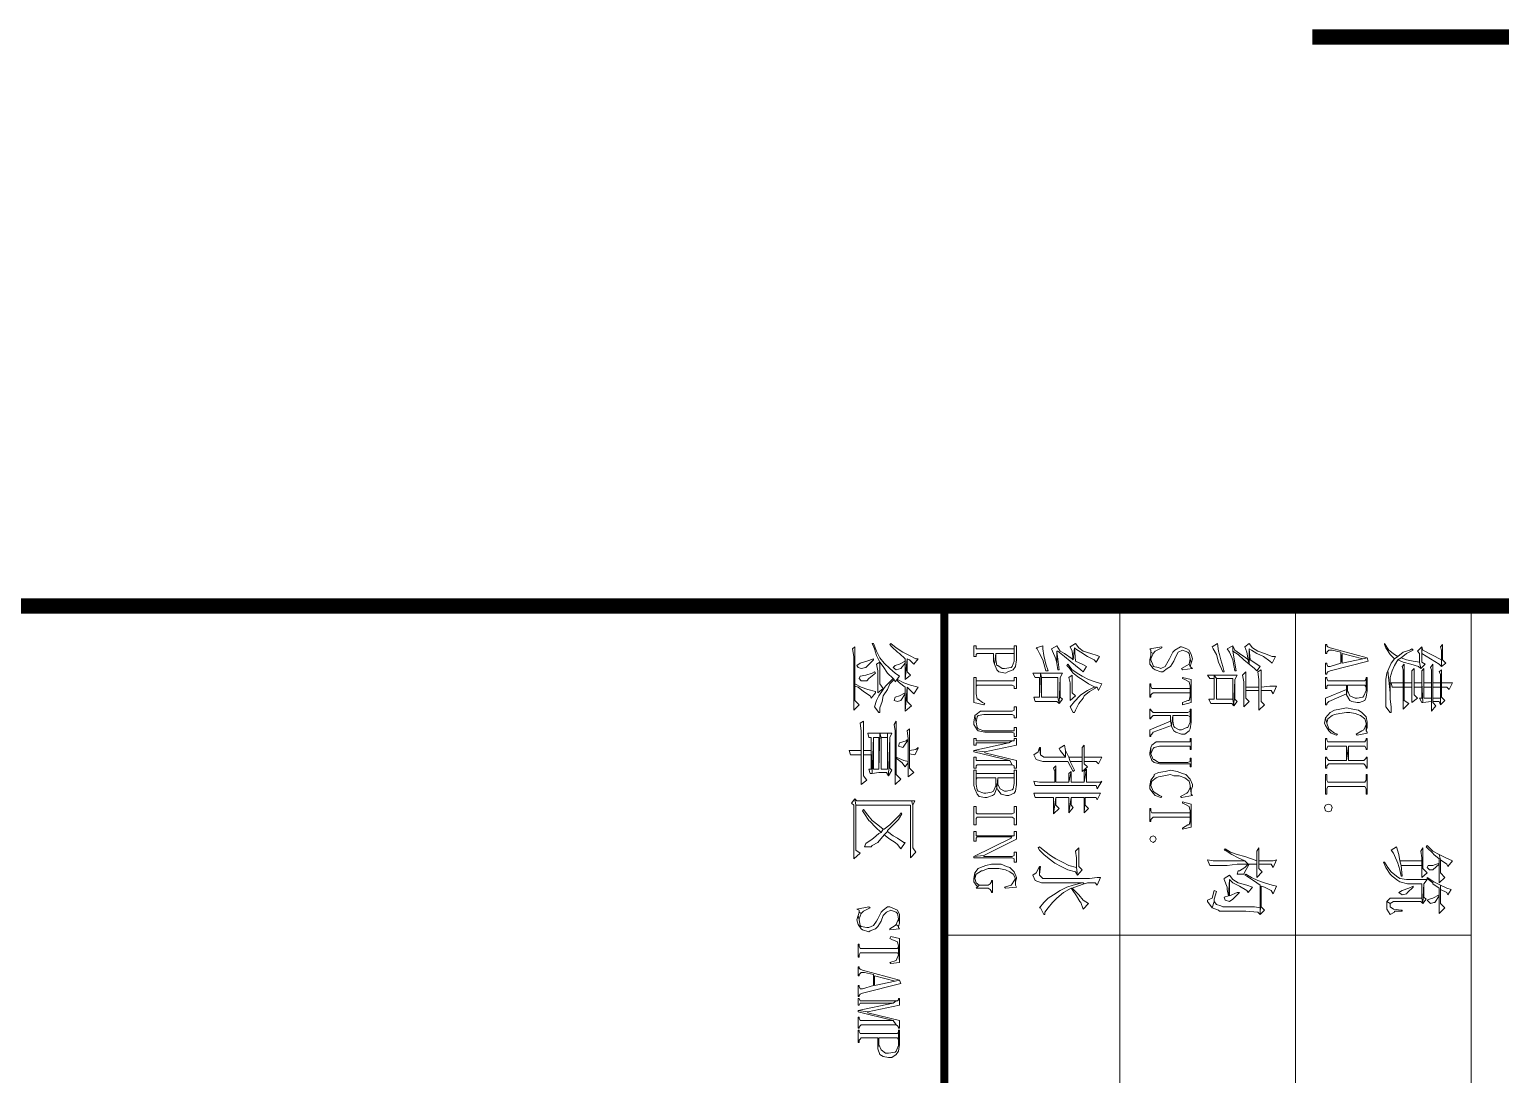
# Model space of a CAD drawing. Header units: millimetres. Extents: x 53009415 to 54059915, y 20499171 to 20796171.
# Drawn here: x 53778568 to 53812073, y 20523500 to 20547299 of the extents above; entities that cross this region are included whole.
import ezdxf

# ---------------------------------------------------------------- set-up
doc = ezdxf.new("R2010")
doc.units = ezdxf.units.MM
doc.header["$LTSCALE"] = 1000
doc.layers.add('DIM_SYMB', color=3, linetype='Continuous')
doc.layers.add('PUB_TITLE', color=7, linetype='Continuous', lineweight=20)

# ---------------------------------------------------------------- blocks, each defined once
blk = doc.blocks.new('2015AACI_TQ_A2')
at = {"layer": 'PUB_TITLE'}
for points, const_width in [([(-6000, 40000), (-6000, 0)], 70), ([(-6000, 30897.9), (0, 30897.9)], 35)]:
    blk.add_lwpolyline(points, dxfattribs=dict(at, const_width=const_width))
blk.add_lwpolyline([(-6000, 0), (0, 0), (0, 40000), (-6000, 40000)], close=True, dxfattribs=at)
for points in [[(-6000, 33297.9), (0, 33297.9)], [(-4500, 33297.9), (-4500, 30897.9)], [(-6000, 32497.9), (0, 32497.9)], [(-6000, 31697.9), (0, 31697.9)], [(-6000, 30897.9), (0, 30897.9)]]:
    blk.add_lwpolyline(points, dxfattribs=at)
at = {"layer": 'PUB_TITLE', "lineweight": 0}
for points in [[(-5739.3, 33182.1), (-5754.2, 33167.1), (-5823.9, 33167.1), (-5813.9, 33157.2), (-5799, 33162.2), (-5754.2, 33162.2), (-5724.4, 33162.2)], [(-5570.1, 33177.1), (-5585, 33162.2), (-5629.8, 33162.2), (-5649.7, 33162.2), (-5709.4, 33162.2), (-5699.5, 33152.2), (-5689.5, 33157.2), (-5649.7, 33157.2), (-5629.8, 33157.2), (-5580.1, 33157.2), (-5550.2, 33157.2)], [(-5649.7, 33211.9), (-5649.7, 33197), (-5649.7, 33162.2), (-5629.8, 33162.2), (-5629.8, 33187), (-5619.9, 33197)], [(-4764, 33177.1), (-4783.9, 33157.2), (-4843.6, 33157.2), (-4868.5, 33152.2), (-4868.5, 33152.2), (-4883.4, 33122.3), (-4908.3, 33097.5), (-4903.3, 33092.5), (-4898.3, 33097.5), (-4873.5, 33122.3), (-4868.5, 33127.3), (-4848.6, 33152.2), (-4828.7, 33152.2), (-4823.7, 33152.2), (-4739.1, 33152.2)], [(-4838.6, 33211.9), (-4853.5, 33182.1), (-4868.5, 33152.2), (-4843.6, 33157.2), (-4823.7, 33187), (-4813.7, 33192)], [(-4624.6, 33177.1), (-4644.5, 33157.2), (-4709.2, 33157.2), (-4729.1, 33157.2), (-4729.1, 33157.2), (-4744.1, 33127.3), (-4764, 33097.5), (-4759, 33097.5), (-4739.1, 33122.3), (-4734.1, 33122.3), (-4714.2, 33152.2), (-4684.4, 33152.2), (-4679.4, 33152.2), (-4599.8, 33152.2)], [(-4709.2, 33206.9), (-4714.2, 33187), (-4729.1, 33157.2), (-4709.2, 33157.2), (-4709.2, 33157.2), (-4694.3, 33187), (-4684.4, 33192)], [(-5724.4, 33162.2), (-5754.2, 33162.2), (-5799, 33077.6), (-5813.9, 33072.6), (-5784.1, 33072.6), (-5734.3, 33152.2)], [(-5545.2, 33137.3), (-5560.2, 33122.3), (-5565.1, 33122.3), (-5580.1, 33122.3), (-5629.8, 33122.3), (-5649.7, 33122.3), (-5734.3, 33122.3), (-5719.4, 33112.4), (-5709.4, 33117.4), (-5649.7, 33117.4), (-5629.8, 33117.4), (-5580.1, 33117.4), (-5565.1, 33117.4), (-5520.4, 33117.4)], [(-5565.1, 33117.4), (-5580.1, 33117.4), (-5580.1, 33082.5), (-5629.8, 33082.5), (-5649.7, 33082.5), (-5714.4, 33082.5), (-5704.5, 33072.6), (-5689.5, 33072.6), (-5649.7, 33072.6), (-5560.2, 33077.6)], [(-5629.8, 33157.2), (-5649.7, 33157.2), (-5649.7, 33122.3), (-5629.8, 33122.3)], [(-5629.8, 33117.4), (-5649.7, 33117.4), (-5649.7, 33082.5), (-5629.8, 33082.5)], [(-5550.2, 33157.2), (-5580.1, 33157.2), (-5580.1, 33122.3), (-5565.1, 33122.3), (-5565.1, 33152.2)], [(-4823.7, 33152.2), (-4828.7, 33152.2), (-4818.7, 33122.3), (-4818.7, 33102.4), (-4808.8, 33097.5), (-4798.8, 33107.4), (-4798.8, 33122.3), (-4798.8, 33122.3)], [(-4679.4, 33152.2), (-4684.4, 33152.2), (-4669.4, 33122.3), (-4664.5, 33107.4), (-4659.5, 33097.5), (-4644.5, 33112.4), (-4649.5, 33127.3), (-4649.5, 33132.3)], [(-5734.3, 33087.5), (-5744.3, 33072.6), (-5784.1, 33072.6), (-5813.9, 33072.6), (-5794, 33052.7), (-5784.1, 33062.6), (-5744.3, 33062.6), (-5714.4, 33067.6)], [(-5714.4, 33067.6), (-5744.3, 33062.6), (-5749.3, 33032.8), (-5754.2, 33002.9), (-5764.2, 32978), (-5754.2, 32963.1), (-5744.3, 32988), (-5734.3, 33022.8), (-5724.4, 33057.7)], [(-5580.1, 33052.7), (-5595, 33037.8), (-5629.8, 33037.8), (-5649.7, 33037.8), (-5714.4, 33037.8), (-5704.5, 33027.8), (-5689.5, 33027.8), (-5649.7, 33027.8), (-5629.8, 33027.8), (-5560.2, 33027.8)], [(-5560.2, 33077.6), (-5649.7, 33072.6), (-5580.1, 33072.6), (-5580.1, 33062.6), (-5560.2, 33072.6)], [(-5649.7, 33072.6), (-5649.7, 33037.8), (-5629.8, 33037.8), (-5629.8, 33072.6), (-5580.1, 33072.6)], [(-4783.9, 33097.5), (-4803.8, 33077.6), (-4898.3, 33077.6), (-4883.4, 33067.6), (-4853.5, 33072.6), (-4838.6, 33072.6), (-4818.7, 33072.6), (-4764, 33072.6)], [(-4818.7, 33072.6), (-4838.6, 33072.6), (-4838.6, 32973.1), (-4818.7, 32978)], [(-4754, 33097.5), (-4754, 33067.6), (-4754, 33032.8), (-4754, 33002.9), (-4759, 32973.1), (-4769, 32958.1), (-4788.9, 32933.3), (-4808.8, 32918.3), (-4833.6, 32903.4), (-4833.6, 32898.4), (-4808.8, 32908.4), (-4778.9, 32928.3), (-4769, 32938.2), (-4749, 32963.1), (-4744.1, 32973.1), (-4734.1, 33007.9), (-4734.1, 33037.8), (-4734.1, 33072.6), (-4669.4, 33072.6), (-4644.5, 33077.6), (-4734.1, 33082.5)], [(-4664.5, 33092.5), (-4674.4, 33082.5), (-4734.1, 33082.5), (-4644.5, 33077.6)], [(-4644.5, 33077.6), (-4669.4, 33072.6), (-4669.4, 32933.3), (-4669.4, 32928.3), (-4654.5, 32913.3), (-4644.5, 32928.3), (-4654.5, 32943.2), (-4654.5, 33067.6)], [(-5799, 33032.8), (-5804, 33027.8), (-5799, 33017.8), (-5789.1, 32988), (-5769.2, 32963.1), (-5759.2, 32948.2), (-5739.3, 32933.3), (-5704.5, 32918.3), (-5604.9, 32928.3), (-5634.8, 32928.3), (-5639.8, 32928.3), (-5674.6, 32928.3), (-5704.5, 32938.2), (-5729.3, 32948.2), (-5754.2, 32963.1), (-5754.2, 32963.1), (-5764.2, 32978), (-5784.1, 33002.9)], [(-5555.2, 33012.9), (-5570.1, 32993), (-5629.8, 32993), (-5649.7, 32993), (-5734.3, 32993), (-5724.4, 32983), (-5709.4, 32988), (-5649.7, 32988), (-5629.8, 32988), (-5530.3, 32988)], [(-5629.8, 33027.8), (-5649.7, 33027.8), (-5649.7, 32993), (-5629.8, 32993)], [(-5629.8, 32988), (-5649.7, 32988), (-5649.7, 32968.1), (-5649.7, 32933.3), (-5629.8, 32938.2), (-5629.8, 32953.2)], [(-4769, 32983), (-4818.7, 32978), (-4838.6, 32973.1), (-4868.5, 32968.1), (-4903.3, 32958.1), (-4888.4, 32933.3), (-4873.5, 32943.2), (-4863.5, 32948.2), (-4828.7, 32963.1), (-4798.8, 32973.1), (-4769, 32978)], [(-4719.2, 33032.8), (-4724.2, 33032.8), (-4714.2, 33012.9), (-4704.3, 32983), (-4694.3, 32968.1), (-4684.4, 32983), (-4689.3, 33002.9), (-4694.3, 33007.9)], [(-4609.7, 32983), (-4614.7, 32983), (-4614.7, 32978), (-4619.7, 32943.2), (-4629.6, 32928.3), (-4644.5, 32928.3), (-4654.5, 32913.3), (-4619.7, 32913.3), (-4594.8, 32928.3), (-4604.7, 32948.2), (-4609.7, 32948.2)], [(-5769.2, 32963.1), (-5779.1, 32948.2), (-5799, 32923.3), (-5828.9, 32903.4), (-5823.9, 32903.4), (-5809, 32908.4), (-5779.1, 32928.3), (-5759.2, 32948.2)], [(-5515.4, 32933.3), (-5540.3, 32933.3), (-5575.1, 32928.3), (-5604.9, 32928.3), (-5704.5, 32918.3), (-5694.5, 32913.3), (-5664.7, 32908.4), (-5629.8, 32908.4), (-5604.9, 32908.4), (-5570.1, 32908.4), (-5540.3, 32908.4), (-5540.3, 32908.4), (-5515.4, 32928.3)], [(-5764.2, 32823.8), (-5809, 32654.6), (-5813.9, 32644.6), (-5818.9, 32639.7), (-5823.9, 32639.7), (-5823.9, 32634.7), (-5784.1, 32634.7), (-5784.1, 32639.7), (-5789.1, 32639.7), (-5799, 32649.6), (-5799, 32664.5), (-5789.1, 32704.4), (-5739.3, 32704.4), (-5784.1, 32709.3), (-5759.2, 32803.9), (-5759.2, 32803.9)], [(-5749.3, 32828.8), (-5764.2, 32823.8), (-5759.2, 32803.9), (-5739.3, 32709.3), (-5784.1, 32709.3), (-5739.3, 32704.4), (-5724.4, 32654.6), (-5724.4, 32644.6), (-5734.3, 32639.7), (-5739.3, 32639.7), (-5739.3, 32634.7), (-5689.5, 32634.7), (-5689.5, 32639.7), (-5694.5, 32639.7), (-5699.5, 32644.6), (-5704.5, 32654.6)], [(-5614.9, 32823.8), (-5674.6, 32823.8), (-5674.6, 32818.8), (-5669.6, 32818.8), (-5619.9, 32818.8), (-5614.9, 32818.8), (-5590, 32808.9), (-5585, 32803.9), (-5580.1, 32779), (-5580.1, 32769), (-5590, 32744.2), (-5590, 32744.2), (-5614.9, 32734.2), (-5639.8, 32734.2), (-5595, 32729.2), (-5570.1, 32744.2), (-5565.1, 32754.1), (-5560.2, 32779), (-5560.2, 32788.9), (-5570.1, 32813.8), (-5585, 32818.8)], [(-5669.6, 32818.8), (-5659.7, 32813.8), (-5659.7, 32808.9), (-5659.7, 32649.6), (-5659.7, 32644.6), (-5669.6, 32639.7), (-5674.6, 32639.7), (-5674.6, 32634.7), (-5624.8, 32634.7), (-5624.8, 32639.7), (-5634.8, 32639.7), (-5639.8, 32644.6), (-5639.8, 32649.6), (-5639.8, 32729.2), (-5619.9, 32729.2), (-5600, 32729.2), (-5595, 32729.2), (-5639.8, 32734.2), (-5639.8, 32808.9), (-5639.8, 32813.8), (-5629.8, 32818.8), (-5619.9, 32818.8)], [(-5460.6, 32823.8), (-5470.6, 32823.8), (-5495.5, 32818.8), (-5515.4, 32798.9), (-5525.3, 32784), (-5530.3, 32759.1), (-5535.3, 32729.2), (-5530.3, 32699.4), (-5525.3, 32674.5), (-5515.4, 32654.6), (-5515.4, 32654.6), (-5490.5, 32634.7), (-5465.6, 32639.7), (-5485.5, 32644.6), (-5500.4, 32664.5), (-5505.4, 32674.5), (-5510.4, 32699.4), (-5515.4, 32729.2), (-5515.4, 32744.2), (-5510.4, 32769), (-5500.4, 32793.9), (-5485.5, 32813.8), (-5465.6, 32818.8), (-5430.8, 32818.8), (-5445.7, 32823.8)], [(-5420.8, 32823.8), (-5425.8, 32823.8), (-5430.8, 32818.8), (-5465.6, 32818.8), (-5460.6, 32818.8), (-5435.8, 32808.9), (-5430.8, 32798.9), (-5415.9, 32774), (-5410.9, 32779)], [(-5346.2, 32823.8), (-5395.9, 32823.8), (-5395.9, 32818.8), (-5391, 32818.8), (-5381, 32813.8), (-5381, 32808.9), (-5381, 32649.6), (-5381, 32644.6), (-5391, 32639.7), (-5395.9, 32639.7), (-5395.9, 32634.7), (-5346.2, 32634.7), (-5346.2, 32639.7), (-5351.2, 32639.7), (-5361.1, 32644.6), (-5361.1, 32649.6), (-5361.1, 32729.2), (-5296.4, 32729.2), (-5361.1, 32739.2), (-5361.1, 32808.9), (-5361.1, 32813.8), (-5351.2, 32818.8), (-5346.2, 32818.8)], [(-5261.6, 32823.8), (-5311.4, 32823.8), (-5311.4, 32818.8), (-5306.4, 32818.8), (-5301.4, 32813.8), (-5296.4, 32808.9), (-5296.4, 32739.2), (-5361.1, 32739.2), (-5296.4, 32729.2), (-5296.4, 32649.6), (-5301.4, 32644.6), (-5306.4, 32639.7), (-5311.4, 32639.7), (-5311.4, 32634.7), (-5261.6, 32634.7), (-5261.6, 32639.7), (-5271.5, 32639.7), (-5276.5, 32644.6), (-5281.5, 32649.6), (-5281.5, 32808.9), (-5276.5, 32813.8), (-5266.6, 32818.8), (-5261.6, 32818.8)], [(-5142.2, 32823.8), (-5231.7, 32823.8), (-5231.7, 32818.8), (-5206.9, 32818.8), (-5196.9, 32813.8), (-5196.9, 32808.9), (-5196.9, 32649.6), (-5196.9, 32644.6), (-5206.9, 32639.7), (-5231.7, 32639.7), (-5231.7, 32634.7), (-5142.2, 32634.7), (-5142.2, 32639.7), (-5167, 32639.7), (-5177, 32644.6), (-5177, 32649.6), (-5177, 32808.9), (-5177, 32813.8), (-5167, 32818.8), (-5142.2, 32818.8)], [(-5600, 32729.2), (-5619.9, 32729.2), (-5580.1, 32634.7), (-5550.2, 32634.7), (-5550.2, 32639.7), (-5555.2, 32639.7), (-5560.2, 32644.6), (-5565.1, 32649.6)], [(-5415.9, 32689.4), (-5420.8, 32674.5), (-5435.8, 32654.6), (-5440.7, 32649.6), (-5465.6, 32639.7), (-5490.5, 32634.7), (-5465.6, 32629.7), (-5455.7, 32634.7), (-5430.8, 32649.6), (-5420.8, 32659.6), (-5410.9, 32684.4)], [(-5082.4, 32629.7), (-5092.4, 32634.7), (-5092.4, 32634.7), (-5097.4, 32649.6), (-5097.4, 32649.6), (-5092.4, 32659.6), (-5092.4, 32659.6), (-5082.4, 32664.5), (-5082.4, 32664.5), (-5067.5, 32659.6), (-5067.5, 32659.6), (-5062.5, 32649.6), (-5062.5, 32649.6), (-5067.5, 32634.7), (-5067.5, 32634.7), (-5082.4, 32629.7), (-5082.4, 32629.7), (-5082.4, 32629.7)], [(-5769.2, 32405.8), (-5769.2, 32390.9), (-5784.1, 32356), (-5794, 32326.2), (-5809, 32301.3), (-5828.9, 32286.4), (-5813.9, 32266.5), (-5789.1, 32276.4), (-5754.2, 32281.4), (-5734.3, 32286.4), (-5804, 32286.4), (-5799, 32296.3), (-5784.1, 32321.2), (-5769.2, 32351), (-5749.3, 32380.9), (-5739.3, 32390.9)], [(-5634.8, 32410.8), (-5634.8, 32405.8), (-5634.8, 32380.9), (-5629.8, 32341.1), (-5614.9, 32341.1), (-5614.9, 32385.9), (-5600, 32395.8)], [(-4843.6, 32410.8), (-4838.6, 32395.8), (-4838.6, 32366), (-4838.6, 32331.1), (-4823.7, 32331.1), (-4823.7, 32385.9), (-4808.8, 32395.8)], [(-4724.2, 32410.8), (-4729.1, 32390.9), (-4739.1, 32356), (-4749, 32326.2), (-4764, 32296.3), (-4778.9, 32271.4), (-4773.9, 32266.5), (-4769, 32276.4), (-4749, 32306.3), (-4729.1, 32336.1), (-4624.6, 32336.1), (-4594.8, 32336.1), (-4724.2, 32341.1), (-4719.2, 32356), (-4704.3, 32385.9), (-4689.3, 32395.8)], [(-5724.4, 32336.1), (-5734.3, 32321.2), (-5754.2, 32291.3), (-5804, 32286.4), (-5734.3, 32286.4), (-5714.4, 32311.2), (-5704.5, 32321.2)], [(-5550.2, 32356), (-5565.1, 32341.1), (-5614.9, 32341.1), (-5629.8, 32341.1), (-5709.4, 32341.1), (-5699.5, 32326.2), (-5664.7, 32331.1), (-5629.8, 32331.1), (-5614.9, 32331.1), (-5525.3, 32331.1)], [(-5614.9, 32331.1), (-5629.8, 32331.1), (-5629.8, 32271.4), (-5614.9, 32271.4)], [(-4788.9, 32346.1), (-4803.8, 32331.1), (-4823.7, 32331.1), (-4838.6, 32331.1), (-4898.3, 32331.1), (-4883.4, 32321.2), (-4873.5, 32321.2), (-4838.6, 32321.2), (-4823.7, 32321.2), (-4764, 32321.2)], [(-4823.7, 32321.2), (-4838.6, 32321.2), (-4848.6, 32296.3), (-4858.5, 32266.5), (-4868.5, 32231.6), (-4878.4, 32201.8), (-4893.4, 32176.9), (-4888.4, 32171.9), (-4888.4, 32176.9), (-4868.5, 32206.7), (-4853.5, 32236.6), (-4838.6, 32266.5), (-4823.7, 32281.4), (-4823.7, 32286.4)], [(-4719.2, 32301.3), (-4729.1, 32276.4), (-4739.1, 32236.6), (-4754, 32211.7), (-4773.9, 32196.8), (-4759, 32171.9), (-4754, 32171.9), (-4719.2, 32186.8), (-4709.2, 32186.8), (-4679.4, 32191.8), (-4754, 32196.8), (-4739.1, 32211.7), (-4724.2, 32241.6), (-4704.3, 32276.4), (-4694.3, 32281.4)], [(-4614.7, 32356), (-4629.6, 32341.1), (-4724.2, 32341.1), (-4594.8, 32336.1)], [(-4594.8, 32336.1), (-4624.6, 32336.1), (-4629.6, 32311.2), (-4629.6, 32261.5), (-4629.6, 32221.7), (-4629.6, 32186.8), (-4629.6, 32166.9), (-4634.6, 32157), (-4639.6, 32137.1), (-4654.5, 32127.1), (-4624.6, 32117.2), (-4614.7, 32147), (-4609.7, 32152), (-4609.7, 32166.9), (-4609.7, 32191.8), (-4609.7, 32226.6), (-4609.7, 32271.4), (-4604.7, 32326.2)], [(-5734.3, 32286.4), (-5754.2, 32281.4), (-5764.2, 32271.4), (-5784.1, 32241.6), (-5799, 32221.7), (-5818.9, 32211.7), (-5794, 32211.7), (-5779.1, 32236.6), (-5754.2, 32261.5)], [(-5565.1, 32286.4), (-5580.1, 32271.4), (-5614.9, 32271.4), (-5629.8, 32271.4), (-5699.5, 32271.4), (-5684.6, 32256.5), (-5654.7, 32261.5), (-5540.3, 32261.5)], [(-4823.7, 32281.4), (-4838.6, 32266.5), (-4838.6, 32261.5), (-4838.6, 32221.7), (-4838.6, 32186.8), (-4838.6, 32152), (-4838.6, 32122.1), (-4843.6, 32097.3), (-4818.7, 32107.2), (-4818.7, 32107.2), (-4818.7, 32127.1), (-4818.7, 32152), (-4818.7, 32186.8), (-4823.7, 32231.6)], [(-4823.7, 32286.4), (-4823.7, 32281.4), (-4808.8, 32266.5), (-4793.8, 32241.6), (-4793.8, 32236.6), (-4778.9, 32231.6), (-4778.9, 32261.5), (-4788.9, 32266.5)], [(-4694.3, 32241.6), (-4694.3, 32236.6), (-4694.3, 32231.6), (-4679.4, 32196.8), (-4754, 32196.8), (-4679.4, 32191.8), (-4674.4, 32171.9), (-4659.5, 32176.9), (-4654.5, 32196.8), (-4664.5, 32211.7)], [(-5699.5, 32171.9), (-5724.4, 32166.9), (-5754.2, 32157), (-5779.1, 32152), (-5794, 32147), (-5828.9, 32142), (-5813.9, 32117.2), (-5804, 32122.1), (-5779.1, 32137.1), (-5744.3, 32147), (-5699.5, 32166.9)], [(-5704.5, 32226.6), (-5794, 32211.7), (-5818.9, 32211.7), (-5804, 32186.8), (-5789.1, 32196.8), (-5754.2, 32211.7), (-5729.3, 32216.7), (-5704.5, 32221.7)], [(-5684.6, 32231.6), (-5684.6, 32231.6), (-5684.6, 32201.8), (-5684.6, 32166.9), (-5684.6, 32166.9), (-5684.6, 32127.1), (-5669.6, 32137.1), (-5669.6, 32211.7), (-5575.1, 32211.7), (-5545.2, 32216.7), (-5664.7, 32221.7)], [(-5545.2, 32216.7), (-5575.1, 32211.7), (-5575.1, 32137.1), (-5669.6, 32137.1), (-5684.6, 32127.1), (-5575.1, 32127.1), (-5575.1, 32102.2), (-5555.2, 32112.2), (-5555.2, 32117.2), (-5555.2, 32152), (-5555.2, 32206.7)], [(-5565.1, 32231.6), (-5575.1, 32221.7), (-5664.7, 32221.7), (-5545.2, 32216.7)], [(-5684.6, 32127.1), (-5684.6, 32097.3), (-5669.6, 32107.2), (-5669.6, 32127.1), (-5575.1, 32127.1)], [(-4699.3, 32137.1), (-4704.3, 32127.1), (-4669.4, 32117.2), (-4659.5, 32097.3), (-4654.5, 32097.3), (-4624.6, 32117.2), (-4624.6, 32117.2), (-4654.5, 32127.1), (-4664.5, 32127.1)], [(-5759.2, 32027.6), (-5779.1, 32022.6), (-5799, 32012.7), (-5804, 32002.7), (-5813.9, 31977.8), (-5813.9, 31972.9), (-5799, 31948), (-5789.1, 31938), (-5759.2, 31923.1), (-5749.3, 31918.1), (-5724.4, 31903.2), (-5714.4, 31883.3), (-5719.4, 31873.3), (-5724.4, 31848.5), (-5729.3, 31848.5), (-5754.2, 31838.5), (-5774.1, 31838.5), (-5754.2, 31833.5), (-5734.3, 31833.5), (-5714.4, 31848.5), (-5709.4, 31858.4), (-5699.5, 31883.3), (-5699.5, 31893.2), (-5714.4, 31913.1), (-5724.4, 31928.1), (-5749.3, 31943), (-5769.2, 31953), (-5789.1, 31962.9), (-5799, 31982.8), (-5789.1, 32007.7), (-5784.1, 32012.7), (-5759.2, 32017.6), (-5739.3, 32022.6)], [(-5739.3, 32022.6), (-5759.2, 32017.6), (-5759.2, 32017.6), (-5734.3, 32012.7), (-5724.4, 32017.6)], [(-5714.4, 32027.6), (-5719.4, 32022.6), (-5724.4, 32017.6), (-5734.3, 32012.7), (-5729.3, 32002.7), (-5714.4, 31977.8), (-5709.4, 31982.8)], [(-5560.2, 32022.6), (-5664.7, 32022.6), (-5674.6, 31982.8), (-5669.6, 31982.8), (-5664.7, 31992.8), (-5654.7, 32012.7), (-5634.8, 32017.6)], [(-5634.8, 32017.6), (-5624.8, 32017.6), (-5624.8, 32007.7), (-5624.8, 31848.5), (-5624.8, 31843.5), (-5634.8, 31838.5), (-5644.8, 31838.5), (-5644.8, 31833.5), (-5585, 31833.5), (-5585, 31838.5), (-5595, 31838.5), (-5600, 31843.5), (-5604.9, 31848.5), (-5604.9, 32002.7), (-5604.9, 32017.6), (-5590, 32017.6)], [(-5560.2, 32022.6), (-5634.8, 32017.6), (-5590, 32017.6), (-5570.1, 32012.7), (-5570.1, 32007.7), (-5560.2, 31982.8), (-5550.2, 31982.8)], [(-5470.6, 32022.6), (-5530.3, 32022.6), (-5530.3, 32017.6), (-5525.3, 32017.6), (-5475.6, 32017.6), (-5470.6, 32017.6), (-5445.7, 32007.7), (-5445.7, 32002.7), (-5435.8, 31977.8), (-5435.8, 31967.9), (-5445.7, 31948), (-5450.7, 31943), (-5475.6, 31938), (-5500.4, 31938), (-5450.7, 31933), (-5430.8, 31943), (-5425.8, 31953), (-5415.9, 31977.8), (-5415.9, 31992.8), (-5430.8, 32012.7), (-5440.7, 32017.6)], [(-5525.3, 32017.6), (-5520.4, 32017.6), (-5515.4, 32007.7), (-5515.4, 31848.5), (-5520.4, 31843.5), (-5525.3, 31838.5), (-5530.3, 31838.5), (-5530.3, 31833.5), (-5485.5, 31833.5), (-5485.5, 31838.5), (-5490.5, 31838.5), (-5495.5, 31843.5), (-5500.4, 31848.5), (-5500.4, 31928.1), (-5475.6, 31928.1), (-5455.7, 31933), (-5450.7, 31933), (-5500.4, 31938), (-5500.4, 32007.7), (-5495.5, 32017.6), (-5490.5, 32017.6), (-5475.6, 32017.6)], [(-5346.2, 32022.6), (-5395.9, 32022.6), (-5395.9, 32017.6), (-5391, 32017.6), (-5381, 32017.6), (-5381, 32007.7), (-5381, 31878.3), (-5381, 31863.4), (-5366.1, 31843.5), (-5356.1, 31838.5), (-5326.3, 31838.5), (-5351.2, 31848.5), (-5356.1, 31853.4), (-5361.1, 31878.3), (-5361.1, 32007.7), (-5361.1, 32017.6), (-5351.2, 32017.6), (-5346.2, 32017.6)], [(-5266.6, 32022.6), (-5306.4, 32022.6), (-5306.4, 32017.6), (-5296.4, 32017.6), (-5291.4, 32017.6), (-5286.5, 32007.7), (-5286.5, 31878.3), (-5286.5, 31873.3), (-5301.4, 31853.4), (-5301.4, 31848.5), (-5326.3, 31838.5), (-5356.1, 31838.5), (-5331.3, 31833.5), (-5321.3, 31833.5), (-5296.4, 31843.5), (-5286.5, 31853.4), (-5281.5, 31878.3), (-5281.5, 32007.7), (-5281.5, 32017.6), (-5271.5, 32017.6), (-5266.6, 32017.6)], [(-5177, 32027.6), (-5186.9, 32027.6), (-5211.8, 32017.6), (-5231.7, 31997.7), (-5236.7, 31982.8), (-5246.7, 31957.9), (-5251.6, 31928.1), (-5246.7, 31903.2), (-5241.7, 31873.3), (-5231.7, 31853.4), (-5226.8, 31853.4), (-5206.9, 31838.5), (-5182, 31838.5), (-5201.9, 31843.5), (-5216.8, 31863.4), (-5221.8, 31873.3), (-5226.8, 31898.2), (-5231.7, 31928.1), (-5226.8, 31943), (-5226.8, 31967.9), (-5216.8, 31992.8), (-5201.9, 32012.7), (-5182, 32017.6), (-5147.1, 32022.6), (-5162.1, 32022.6)], [(-5137.2, 32027.6), (-5142.2, 32022.6), (-5147.1, 32022.6), (-5182, 32017.6), (-5172, 32017.6), (-5152.1, 32007.7), (-5147.1, 32002.7), (-5132.2, 31972.9), (-5127.2, 31977.8)], [(-4992.9, 32022.6), (-5097.4, 32022.6), (-5107.3, 31982.8), (-5102.4, 31982.8), (-5097.4, 31992.8), (-5087.4, 32012.7), (-5067.5, 32017.6)], [(-5067.5, 32017.6), (-5057.6, 32017.6), (-5057.6, 32007.7), (-5057.6, 31848.5), (-5057.6, 31843.5), (-5067.5, 31838.5), (-5077.5, 31838.5), (-5077.5, 31833.5), (-5017.8, 31833.5), (-5017.8, 31838.5), (-5027.7, 31838.5), (-5032.7, 31843.5), (-5037.7, 31848.5), (-5037.7, 32002.7), (-5037.7, 32017.6), (-5022.7, 32017.6)], [(-4992.9, 32022.6), (-5067.5, 32017.6), (-5022.7, 32017.6), (-5002.8, 32012.7), (-5002.8, 32007.7), (-4987.9, 31982.8), (-4982.9, 31982.8)], [(-5455.7, 31933), (-5475.6, 31928.1), (-5435.8, 31833.5), (-5405.9, 31833.5), (-5405.9, 31838.5), (-5410.9, 31838.5), (-5415.9, 31843.5), (-5425.8, 31848.5)], [(-5809, 31888.3), (-5813.9, 31888.3), (-5804, 31833.5), (-5799, 31838.5), (-5789.1, 31838.5), (-5784.1, 31848.5), (-5794, 31858.4)], [(-5784.1, 31848.5), (-5789.1, 31838.5), (-5774.1, 31838.5), (-5754.2, 31838.5), (-5759.2, 31838.5)], [(-5132.2, 31888.3), (-5137.2, 31878.3), (-5152.1, 31853.4), (-5157.1, 31848.5), (-5182, 31838.5), (-5206.9, 31838.5), (-5182, 31833.5), (-5167, 31833.5), (-5147.1, 31848.5), (-5137.2, 31858.4), (-5127.2, 31883.3)], [(-4938.1, 31833.5), (-4948.1, 31838.5), (-4948.1, 31838.5), (-4953.1, 31848.5), (-4953.1, 31848.5), (-4948.1, 31858.4), (-4948.1, 31858.4), (-4938.1, 31863.4), (-4938.1, 31863.4), (-4928.2, 31858.4), (-4928.2, 31858.4), (-4923.2, 31848.5), (-4923.2, 31848.5), (-4928.2, 31838.5), (-4928.2, 31838.5), (-4938.1, 31833.5), (-4938.1, 31833.5), (-4938.1, 31833.5)], [(-5769.2, 31604.6), (-5774.1, 31594.7), (-5784.1, 31564.8), (-5794, 31530), (-5809, 31510.1), (-5828.9, 31495.1), (-5813.9, 31470.3), (-5794, 31480.2), (-5754.2, 31485.2), (-5809, 31490.2), (-5804, 31495.1), (-5789.1, 31520), (-5769.2, 31549.9), (-5754.2, 31579.7), (-5744.3, 31589.7)], [(-5644.8, 31614.6), (-5654.7, 31584.7), (-5664.7, 31554.9), (-5679.6, 31525), (-5689.5, 31510.1), (-5709.4, 31480.2), (-5734.3, 31460.3), (-5729.3, 31455.3), (-5719.4, 31465.3), (-5694.5, 31485.2), (-5674.6, 31510.1), (-5664.7, 31525), (-5644.8, 31554.9), (-5629.8, 31584.7), (-5629.8, 31594.7), (-5614.9, 31599.6)], [(-5629.8, 31594.7), (-5629.8, 31584.7), (-5629.8, 31579.7), (-5614.9, 31549.9), (-5595, 31520), (-5590, 31515.1), (-5565.1, 31490.2), (-5540.3, 31470.3), (-5515.4, 31485.2), (-5515.4, 31490.2), (-5525.3, 31495.1), (-5555.2, 31510.1), (-5580.1, 31530), (-5590, 31535), (-5609.9, 31559.8)], [(-5311.4, 31614.6), (-5311.4, 31604.6), (-5311.4, 31574.8), (-5311.4, 31535), (-5291.4, 31535), (-5291.4, 31589.7), (-5281.5, 31599.6)], [(-5201.9, 31614.6), (-5196.9, 31609.6), (-5196.9, 31584.7), (-5196.9, 31544.9), (-5256.6, 31544.9), (-5196.9, 31535), (-5196.9, 31475.2), (-5246.7, 31475.2), (-5196.9, 31465.3), (-5196.9, 31405.6), (-5271.5, 31405.6), (-5196.9, 31400.6), (-5196.9, 31365.8), (-5196.9, 31330.9), (-5201.9, 31306.1), (-5182, 31311), (-5182, 31589.7), (-5167, 31594.7)], [(-5147.1, 31609.6), (-5147.1, 31584.7), (-5147.1, 31549.9), (-5147.1, 31306.1), (-5127.2, 31311), (-5127.2, 31326), (-5127.2, 31360.8), (-5127.2, 31395.6), (-5052.6, 31395.6), (-5127.2, 31405.6), (-5127.2, 31465.3), (-5057.6, 31465.3), (-5127.2, 31475.2), (-5127.2, 31535), (-5057.6, 31535), (-5127.2, 31539.9), (-5127.2, 31589.7), (-5117.3, 31594.7)], [(-4764, 31609.6), (-4764, 31594.7), (-4759, 31559.8), (-4759, 31345.9), (-4773.9, 31330.9), (-4813.7, 31330.9), (-4783.9, 31316), (-4773.9, 31301.1), (-4749, 31311), (-4739.1, 31340.9), (-4739.1, 31530), (-4734.1, 31535), (-4739.1, 31549.9), (-4739.1, 31584.7), (-4729.1, 31594.7)], [(-5724.4, 31544.9), (-5734.3, 31525), (-5749.3, 31495.1), (-5809, 31490.2), (-5754.2, 31485.2), (-5759.2, 31480.2), (-5784.1, 31445.4), (-5794, 31425.5), (-5818.9, 31410.6), (-5804, 31385.7), (-5794, 31390.6), (-5759.2, 31405.6), (-5739.3, 31410.6), (-5794, 31410.6), (-5794, 31415.5), (-5769.2, 31445.4), (-5749.3, 31470.3), (-5729.3, 31495.1), (-5709.4, 31520), (-5699.5, 31530)], [(-5590, 31495.1), (-5604.9, 31480.2), (-5684.6, 31480.2), (-5674.6, 31465.3), (-5649.7, 31470.3), (-5570.1, 31470.3)], [(-5266.6, 31549.9), (-5281.5, 31535), (-5291.4, 31535), (-5311.4, 31535), (-5366.1, 31535), (-5356.1, 31525), (-5341.2, 31525), (-5311.4, 31525), (-5291.4, 31525), (-5246.7, 31525)], [(-5291.4, 31525), (-5311.4, 31525), (-5311.4, 31465.3), (-5291.4, 31470.3)], [(-5256.6, 31544.9), (-5246.7, 31535), (-5231.7, 31535), (-5196.9, 31535)], [(-5077.5, 31554.9), (-5092.4, 31539.9), (-5127.2, 31539.9), (-5057.6, 31535)], [(-4773.9, 31505.1), (-4808.8, 31500.1), (-4808.8, 31500.1), (-4818.7, 31465.3), (-4833.6, 31435.4), (-4848.6, 31405.6), (-4863.5, 31380.7), (-4883.4, 31355.8), (-4903.3, 31330.9), (-4898.3, 31326), (-4888.4, 31330.9), (-4868.5, 31350.8), (-4848.6, 31375.7), (-4828.7, 31400.6), (-4813.7, 31430.5), (-4798.8, 31460.3), (-4788.9, 31495.1)], [(-4798.8, 31525), (-4813.7, 31510.1), (-4898.3, 31510.1), (-4883.4, 31495.1), (-4853.5, 31500.1), (-4808.8, 31500.1), (-4773.9, 31505.1)], [(-4734.1, 31535), (-4739.1, 31530), (-4739.1, 31525), (-4729.1, 31485.2), (-4719.2, 31455.3), (-4704.3, 31425.5), (-4684.4, 31395.6), (-4669.4, 31370.7), (-4649.5, 31350.8), (-4624.6, 31330.9), (-4624.6, 31335.9), (-4594.8, 31350.8), (-4594.8, 31355.8), (-4604.7, 31355.8), (-4624.6, 31370.7), (-4649.5, 31390.6), (-4669.4, 31410.6), (-4694.3, 31440.4), (-4714.2, 31475.2), (-4709.2, 31480.2), (-4714.2, 31480.2), (-4724.2, 31505.1)], [(-4644.5, 31554.9), (-4644.5, 31554.9), (-4659.5, 31530), (-4684.4, 31510.1), (-4714.2, 31480.2), (-4709.2, 31480.2), (-4679.4, 31500.1), (-4654.5, 31515.1), (-4649.5, 31520), (-4619.7, 31530)], [(-5694.5, 31435.4), (-5694.5, 31435.4), (-5694.5, 31400.6), (-5694.5, 31365.8), (-5694.5, 31365.8), (-5694.5, 31335.9), (-5674.6, 31340.9), (-5674.6, 31415.5), (-5585, 31415.5), (-5555.2, 31420.5), (-5674.6, 31425.5)], [(-5575.1, 31435.4), (-5585, 31425.5), (-5674.6, 31425.5), (-5555.2, 31420.5)], [(-5341.2, 31450.4), (-5366.1, 31445.4), (-5351.2, 31420.5), (-5341.2, 31425.5), (-5311.4, 31450.4)], [(-5251.6, 31490.2), (-5291.4, 31470.3), (-5311.4, 31465.3), (-5341.2, 31450.4), (-5311.4, 31450.4), (-5311.4, 31350.8), (-5321.3, 31335.9), (-5356.1, 31330.9), (-5336.2, 31326), (-5321.3, 31306.1), (-5301.4, 31316), (-5291.4, 31345.9), (-5291.4, 31460.3), (-5246.7, 31485.2)], [(-5246.7, 31475.2), (-5236.7, 31465.3), (-5226.8, 31465.3), (-5196.9, 31465.3)], [(-5082.4, 31485.2), (-5092.4, 31475.2), (-5127.2, 31475.2), (-5057.6, 31465.3)], [(-5704.5, 31370.7), (-5734.3, 31360.8), (-5774.1, 31350.8), (-5804, 31345.9), (-5818.9, 31345.9), (-5809, 31316), (-5804, 31321), (-5784.1, 31330.9), (-5754.2, 31345.9), (-5704.5, 31360.8)], [(-5709.4, 31420.5), (-5794, 31410.6), (-5739.3, 31410.6), (-5709.4, 31415.5)], [(-5555.2, 31420.5), (-5585, 31415.5), (-5585, 31340.9), (-5674.6, 31340.9), (-5694.5, 31335.9), (-5585, 31330.9), (-5585, 31306.1), (-5565.1, 31311), (-5565.1, 31345.9), (-5565.1, 31410.6)], [(-5271.5, 31405.6), (-5261.6, 31395.6), (-5246.7, 31400.6), (-5196.9, 31400.6)], [(-5077.5, 31420.5), (-5092.4, 31405.6), (-5127.2, 31405.6), (-5052.6, 31395.6)], [(-5694.5, 31335.9), (-5694.5, 31301.1), (-5674.6, 31311), (-5674.6, 31330.9), (-5585, 31330.9)], [(-5356.1, 31335.9), (-5356.1, 31330.9), (-5321.3, 31335.9), (-5321.3, 31335.9)], [(-4813.7, 31335.9), (-4813.7, 31330.9), (-4773.9, 31330.9), (-4778.9, 31330.9)], [(-5754.2, 31226.4), (-5818.9, 31226.4), (-5818.9, 31216.5), (-5813.9, 31216.5), (-5759.2, 31216.5), (-5749.3, 31216.5), (-5724.4, 31206.5), (-5719.4, 31201.6), (-5714.4, 31171.7), (-5714.4, 31161.7), (-5729.3, 31141.8), (-5729.3, 31136.9), (-5754.2, 31131.9), (-5784.1, 31131.9), (-5734.3, 31126.9), (-5709.4, 31136.9), (-5699.5, 31146.8), (-5694.5, 31176.7), (-5699.5, 31186.6), (-5709.4, 31211.5), (-5724.4, 31221.5)], [(-5813.9, 31216.5), (-5804, 31216.5), (-5804, 31206.5), (-5804, 31047.3), (-5804, 31042.3), (-5813.9, 31042.3), (-5818.9, 31042.3), (-5818.9, 31032.4), (-5769.2, 31032.4), (-5769.2, 31042.3), (-5774.1, 31042.3), (-5779.1, 31042.3), (-5784.1, 31047.3), (-5784.1, 31121.9), (-5749.3, 31121.9), (-5734.3, 31126.9), (-5784.1, 31131.9), (-5784.1, 31206.5), (-5784.1, 31216.5), (-5774.1, 31216.5), (-5759.2, 31216.5)], [(-5624.8, 31226.4), (-5674.6, 31226.4), (-5674.6, 31216.5), (-5669.6, 31216.5), (-5659.7, 31216.5), (-5659.7, 31206.5), (-5659.7, 31047.3), (-5659.7, 31042.3), (-5669.6, 31042.3), (-5629.8, 31042.3), (-5634.8, 31042.3), (-5639.8, 31047.3), (-5639.8, 31206.5), (-5634.8, 31216.5), (-5629.8, 31216.5), (-5624.8, 31216.5)], [(-5490.5, 31226.4), (-5540.3, 31226.4), (-5540.3, 31216.5), (-5530.3, 31216.5), (-5525.3, 31216.5), (-5520.4, 31206.5), (-5520.4, 31077.2), (-5520.4, 31062.2), (-5505.4, 31042.3), (-5500.4, 31037.3), (-5470.6, 31042.3), (-5495.5, 31047.3), (-5500.4, 31052.3), (-5505.4, 31077.2), (-5505.4, 31206.5), (-5500.4, 31216.5), (-5495.5, 31216.5), (-5490.5, 31216.5)], [(-5405.9, 31226.4), (-5445.7, 31226.4), (-5445.7, 31216.5), (-5440.7, 31216.5), (-5430.8, 31216.5), (-5430.8, 31206.5), (-5430.8, 31082.1), (-5430.8, 31077.2), (-5440.7, 31052.3), (-5445.7, 31047.3), (-5470.6, 31042.3), (-5500.4, 31037.3), (-5470.6, 31032.4), (-5460.6, 31032.4), (-5435.8, 31047.3), (-5430.8, 31052.3), (-5425.8, 31082.1), (-5425.8, 31206.5), (-5420.8, 31216.5), (-5415.9, 31216.5), (-5405.9, 31216.5)], [(-5366.1, 31226.4), (-5395.9, 31226.4), (-5395.9, 31216.5), (-5391, 31216.5), (-5386, 31216.5), (-5386, 31206.5), (-5376, 31191.6), (-5341.2, 31032.4), (-5336.2, 31082.1)], [(-5386, 31206.5), (-5386, 31047.3), (-5386, 31042.3), (-5395.9, 31042.3), (-5395.9, 31042.3), (-5395.9, 31032.4), (-5366.1, 31032.4), (-5366.1, 31042.3), (-5366.1, 31042.3), (-5376, 31042.3), (-5376, 31047.3), (-5376, 31191.6), (-5376, 31191.6)], [(-5261.6, 31226.4), (-5296.4, 31226.4), (-5331.3, 31082.1), (-5336.2, 31082.1), (-5341.2, 31032.4), (-5336.2, 31032.4), (-5296.4, 31196.6), (-5296.4, 31196.6), (-5276.5, 31206.5), (-5271.5, 31216.5), (-5266.6, 31216.5), (-5261.6, 31216.5)], [(-5276.5, 31206.5), (-5296.4, 31196.6), (-5296.4, 31047.3), (-5296.4, 31042.3), (-5306.4, 31042.3), (-5311.4, 31042.3), (-5311.4, 31032.4), (-5261.6, 31032.4), (-5261.6, 31042.3), (-5266.6, 31042.3), (-5271.5, 31042.3), (-5276.5, 31047.3)], [(-5186.9, 31226.4), (-5251.6, 31226.4), (-5251.6, 31216.5), (-5246.7, 31216.5), (-5191.9, 31216.5), (-5191.9, 31216.5), (-5167, 31211.5), (-5162.1, 31206.5), (-5157.1, 31181.6), (-5157.1, 31171.7), (-5167, 31151.8), (-5186.9, 31141.8), (-5216.8, 31141.8), (-5172, 31136.9), (-5162.1, 31141.8), (-5142.2, 31156.8), (-5137.2, 31181.6), (-5137.2, 31191.6), (-5147.1, 31216.5), (-5157.1, 31221.5)], [(-5246.7, 31216.5), (-5236.7, 31216.5), (-5236.7, 31206.5), (-5236.7, 31047.3), (-5236.7, 31042.3), (-5246.7, 31042.3), (-5206.9, 31042.3), (-5211.8, 31042.3), (-5216.8, 31047.3), (-5216.8, 31131.9), (-5191.9, 31131.9), (-5172, 31136.9), (-5216.8, 31141.8), (-5216.8, 31206.5), (-5216.8, 31216.5), (-5206.9, 31216.5), (-5191.9, 31216.5)], [(-5002.8, 31226.4), (-5087.4, 31226.4), (-5087.4, 31216.5), (-5062.5, 31216.5), (-5057.6, 31216.5), (-5052.6, 31206.5), (-5052.6, 31047.3), (-5057.6, 31042.3), (-5062.5, 31042.3), (-5087.4, 31042.3), (-5087.4, 31032.4), (-5002.8, 31032.4), (-5002.8, 31042.3), (-5027.7, 31042.3), (-5032.7, 31042.3), (-5037.7, 31047.3), (-5037.7, 31206.5), (-5032.7, 31216.5), (-5027.7, 31216.5), (-5002.8, 31216.5)], [(-4938.1, 31226.4), (-4973, 31226.4), (-4973, 31216.5), (-4963, 31216.5), (-4953.1, 31216.5), (-4953.1, 31206.5), (-4943.1, 31201.6), (-4858.5, 31032.4), (-4863.5, 31077.2)], [(-4953.1, 31206.5), (-4953.1, 31047.3), (-4953.1, 31042.3), (-4963, 31042.3), (-4973, 31042.3), (-4973, 31032.4), (-4928.2, 31032.4), (-4928.2, 31042.3), (-4938.1, 31042.3), (-4943.1, 31042.3), (-4948.1, 31047.3), (-4948.1, 31201.6), (-4943.1, 31201.6)], [(-4833.6, 31226.4), (-4878.4, 31226.4), (-4878.4, 31216.5), (-4868.5, 31216.5), (-4863.5, 31216.5), (-4858.5, 31206.5), (-4858.5, 31077.2), (-4863.5, 31077.2), (-4858.5, 31032.4), (-4853.5, 31032.4), (-4853.5, 31206.5), (-4848.6, 31216.5), (-4843.6, 31216.5), (-4833.6, 31216.5)], [(-4759, 31226.4), (-4764, 31226.4), (-4788.9, 31216.5), (-4808.8, 31196.6), (-4813.7, 31181.6), (-4823.7, 31156.8), (-4823.7, 31126.9), (-4823.7, 31112), (-4818.7, 31087.1), (-4808.8, 31062.2), (-4803.8, 31052.3), (-4783.9, 31037.3), (-4759, 31037.3), (-4778.9, 31042.3), (-4793.8, 31067.2), (-4793.8, 31072.2), (-4803.8, 31097.1), (-4803.8, 31126.9), (-4803.8, 31146.8), (-4798.8, 31176.7), (-4788.9, 31196.6), (-4778.9, 31211.5), (-4759, 31221.5), (-4734.1, 31221.5), (-4744.1, 31221.5)], [(-4719.2, 31226.4), (-4729.1, 31221.5), (-4734.1, 31221.5), (-4759, 31221.5), (-4759, 31221.5), (-4734.1, 31206.5), (-4729.1, 31201.6), (-4719.2, 31171.7), (-4714.2, 31176.7)], [(-5172, 31136.9), (-5191.9, 31131.9), (-5182, 31131.9), (-5157.1, 31121.9), (-5152.1, 31112), (-5147.1, 31087.1), (-5147.1, 31077.2), (-5157.1, 31052.3), (-5162.1, 31047.3), (-5186.9, 31042.3), (-5206.9, 31042.3), (-5246.7, 31042.3), (-5251.6, 31042.3), (-5251.6, 31032.4), (-5182, 31032.4), (-5167, 31037.3), (-5142.2, 31047.3), (-5132.2, 31057.2), (-5127.2, 31082.1), (-5127.2, 31092.1), (-5137.2, 31117), (-5142.2, 31126.9)], [(-4694.3, 31117), (-4749, 31117), (-4749, 31112), (-4744.1, 31112), (-4734.1, 31107), (-4729.1, 31097.1), (-4729.1, 31057.2), (-4719.2, 31047.3), (-4714.2, 31042.3), (-4714.2, 31097.1), (-4709.2, 31107), (-4699.3, 31112), (-4694.3, 31112)], [(-5555.2, 31082.1), (-5560.2, 31072.2), (-5575.1, 31052.3), (-5575.1, 31047.3), (-5600, 31042.3), (-5629.8, 31042.3), (-5669.6, 31042.3), (-5674.6, 31042.3), (-5674.6, 31032.4), (-5560.2, 31032.4), (-5550.2, 31077.2)], [(-4729.1, 31057.2), (-4739.1, 31042.3), (-4759, 31037.3), (-4783.9, 31037.3), (-4759, 31032.4), (-4744.1, 31032.4), (-4729.1, 31042.3), (-4724.2, 31047.3), (-4719.2, 31047.3)], [(-5759.2, 30778.6), (-5759.2, 30768.6), (-5774.1, 30738.8), (-5789.1, 30708.9), (-5789.1, 30708.9), (-5809, 30679.1), (-5828.9, 30654.2), (-5823.9, 30649.2), (-5813.9, 30659.2), (-5789.1, 30684), (-5784.1, 30694), (-5759.2, 30718.9), (-5749.3, 30718.9), (-5739.3, 30718.9), (-5664.7, 30718.9), (-5759.2, 30728.8), (-5754.2, 30738.8), (-5734.3, 30758.7)], [(-5629.8, 30778.6), (-5629.8, 30778.6), (-5639.8, 30743.7), (-5649.7, 30713.9), (-5664.7, 30684), (-5659.7, 30684), (-5649.7, 30694), (-5629.8, 30718.9), (-5604.9, 30718.9), (-5600, 30718.9), (-5520.4, 30718.9), (-5629.8, 30728.8), (-5619.9, 30738.8), (-5600, 30758.7)], [(-5241.7, 30758.7), (-5261.6, 30738.8), (-5326.3, 30738.8), (-5341.2, 30738.8), (-5440.7, 30738.8), (-5430.8, 30728.8), (-5395.9, 30733.8), (-5391, 30733.8), (-5286.5, 30733.8), (-5221.8, 30733.8)], [(-5351.2, 30778.6), (-5356.1, 30778.6), (-5346.2, 30768.6), (-5341.2, 30738.8), (-5326.3, 30738.8), (-5321.3, 30763.7), (-5321.3, 30763.7)], [(-4878.4, 30768.6), (-4898.3, 30753.7), (-5092.4, 30753.7), (-5112.3, 30748.7), (-5112.3, 30718.9), (-5112.3, 30499.9), (-5122.3, 30490), (-5092.4, 30494.9), (-5092.4, 30743.7), (-4853.5, 30743.7)], [(-5112.3, 30763.7), (-5112.3, 30748.7), (-5092.4, 30753.7)], [(-5679.6, 30694), (-5694.5, 30674.1), (-5714.4, 30649.2), (-5739.3, 30624.3), (-5739.3, 30624.3), (-5764.2, 30604.4), (-5794, 30589.5), (-5828.9, 30574.6), (-5828.9, 30569.6), (-5804, 30579.5), (-5774.1, 30589.5), (-5744.3, 30604.4), (-5724.4, 30619.3), (-5694.5, 30639.2), (-5669.6, 30664.1), (-5664.7, 30669.1), (-5654.7, 30674.1)], [(-5684.6, 30743.7), (-5699.5, 30728.8), (-5759.2, 30728.8), (-5664.7, 30718.9)], [(-5739.3, 30718.9), (-5749.3, 30718.9), (-5734.3, 30694), (-5729.3, 30674.1), (-5719.4, 30664.1), (-5709.4, 30679.1), (-5714.4, 30699), (-5714.4, 30699)], [(-5545.2, 30748.7), (-5565.1, 30728.8), (-5629.8, 30728.8), (-5520.4, 30718.9)], [(-5600, 30718.9), (-5604.9, 30718.9), (-5590, 30694), (-5585, 30674.1), (-5570.1, 30669.1), (-5565.1, 30684), (-5570.1, 30699), (-5570.1, 30699)], [(-5211.8, 30699), (-5231.7, 30679.1), (-5306.4, 30679.1), (-5311.4, 30679.1), (-5475.6, 30679.1), (-5460.6, 30669.1), (-5430.8, 30674.1), (-5186.9, 30674.1)], [(-5391, 30733.8), (-5391, 30728.8), (-5386, 30723.8), (-5376, 30694), (-5361.1, 30689), (-5356.1, 30708.9), (-5361.1, 30713.9)], [(-5286.5, 30733.8), (-5391, 30733.8), (-5291.4, 30733.8), (-5296.4, 30713.9), (-5311.4, 30679.1), (-5306.4, 30679.1), (-5286.5, 30703.9), (-5266.6, 30718.9)], [(-5052.6, 30703.9), (-5057.6, 30699), (-5047.6, 30694), (-5027.7, 30674.1), (-5002.8, 30649.2), (-4982.9, 30624.3), (-4982.9, 30619.3), (-4968, 30609.4), (-4963, 30599.4), (-4943.1, 30574.6), (-4938.1, 30569.6), (-4918.2, 30539.7), (-4903.3, 30534.8), (-4903.3, 30564.6), (-4908.3, 30569.6), (-4923.2, 30594.5), (-4958, 30624.3), (-4973, 30639.2), (-4977.9, 30639.2), (-5002.8, 30664.1), (-5027.7, 30689)], [(-4923.2, 30718.9), (-4923.2, 30713.9), (-4943.1, 30684), (-4953.1, 30664.1), (-4973, 30639.2), (-4958, 30624.3), (-4938.1, 30649.2), (-4923.2, 30674.1), (-4913.3, 30684), (-4893.4, 30699)], [(-4574.9, 30694), (-4594.8, 30694), (-4614.7, 30684), (-4619.7, 30674.1), (-4629.6, 30649.2), (-4629.6, 30639.2), (-4614.7, 30619.3), (-4604.7, 30609.4), (-4574.9, 30594.5), (-4564.9, 30589.5), (-4545, 30574.6), (-4535.1, 30554.7), (-4535.1, 30544.7), (-4540, 30519.8), (-4545, 30514.8), (-4569.9, 30509.9), (-4589.8, 30504.9), (-4569.9, 30499.9), (-4550, 30504.9), (-4530.1, 30519.8), (-4525.1, 30524.8), (-4515.2, 30554.7), (-4520.1, 30559.6), (-4530.1, 30584.5), (-4540, 30594.5), (-4564.9, 30609.4), (-4589.8, 30619.3), (-4604.7, 30634.3), (-4614.7, 30654.2), (-4604.7, 30679.1), (-4599.8, 30684), (-4574.9, 30689), (-4555, 30694)], [(-4555, 30694), (-4574.9, 30689), (-4574.9, 30689), (-4550, 30679.1), (-4540, 30689)], [(-4530.1, 30694), (-4535.1, 30689), (-4540, 30689), (-4550, 30679.1), (-4545, 30674.1), (-4530.1, 30649.2), (-4525.1, 30649.2)], [(-4375.8, 30694), (-4485.3, 30694), (-4495.3, 30654.2), (-4485.3, 30649.2), (-4480.3, 30659.2), (-4470.4, 30684), (-4450.5, 30689)], [(-4375.8, 30694), (-4450.5, 30689), (-4410.7, 30689), (-4385.8, 30679.1), (-4385.8, 30679.1), (-4375.8, 30649.2), (-4370.9, 30654.2)], [(-4296.2, 30694), (-4341, 30524.8), (-4346, 30514.8), (-4351, 30509.9), (-4355.9, 30509.9), (-4355.9, 30504.9), (-4316.1, 30504.9), (-4316.1, 30509.9), (-4321.1, 30509.9), (-4331.1, 30519.8), (-4331.1, 30534.8), (-4321.1, 30574.6), (-4271.3, 30574.6), (-4316.1, 30579.5), (-4291.2, 30674.1), (-4291.2, 30674.1)], [(-4281.3, 30699), (-4296.2, 30694), (-4291.2, 30674.1), (-4271.3, 30579.5), (-4316.1, 30579.5), (-4271.3, 30574.6), (-4256.4, 30524.8), (-4256.4, 30514.8), (-4266.4, 30509.9), (-4271.3, 30509.9), (-4271.3, 30504.9), (-4221.6, 30504.9), (-4221.6, 30509.9), (-4226.6, 30509.9), (-4231.5, 30514.8), (-4236.5, 30524.8)], [(-4181.8, 30694), (-4211.6, 30694), (-4211.6, 30689), (-4206.6, 30689), (-4201.7, 30684), (-4201.7, 30679.1), (-4191.7, 30664.1), (-4156.9, 30504.9), (-4151.9, 30549.7)], [(-4077.3, 30694), (-4112.1, 30694), (-4146.9, 30549.7), (-4151.9, 30549.7), (-4156.9, 30504.9), (-4151.9, 30504.9), (-4112.1, 30664.1), (-4112.1, 30664.1), (-4092.2, 30679.1), (-4087.2, 30684), (-4082.2, 30689), (-4077.3, 30689)], [(-4002.6, 30694), (-4067.3, 30694), (-4067.3, 30689), (-4062.3, 30689), (-4007.6, 30689), (-3997.6, 30689), (-3972.8, 30679.1), (-3967.8, 30674.1), (-3962.8, 30644.2), (-3962.8, 30629.3), (-3977.7, 30609.4), (-3977.7, 30609.4), (-4002.6, 30599.4), (-4032.5, 30599.4), (-3982.7, 30594.5), (-3957.8, 30604.4), (-3947.9, 30619.3), (-3942.9, 30644.2), (-3942.9, 30659.2), (-3957.8, 30679.1), (-3972.8, 30689)], [(-5664.7, 30669.1), (-5669.6, 30664.1), (-5659.7, 30654.2), (-5634.8, 30629.3), (-5619.9, 30619.3), (-5590, 30599.4), (-5570.1, 30589.5), (-5540.3, 30579.5), (-5540.3, 30579.5), (-5515.4, 30599.4), (-5515.4, 30604.4), (-5535.3, 30604.4), (-5565.1, 30614.4), (-5590, 30619.3), (-5619.9, 30639.2), (-5644.8, 30649.2)], [(-5420.8, 30659.2), (-5420.8, 30639.2), (-5256.6, 30639.2), (-5256.6, 30609.4), (-5400.9, 30609.4), (-5420.8, 30604.4), (-5256.6, 30599.4), (-5256.6, 30574.6), (-5400.9, 30574.6), (-5236.7, 30569.6), (-5241.7, 30599.4), (-5241.7, 30634.3), (-5226.8, 30644.2), (-5400.9, 30649.2)], [(-5420.8, 30639.2), (-5420.8, 30604.4), (-5400.9, 30609.4), (-5400.9, 30639.2), (-5256.6, 30639.2)], [(-5251.6, 30659.2), (-5261.6, 30649.2), (-5400.9, 30649.2), (-5226.8, 30644.2)], [(-4450.5, 30689), (-4440.5, 30684), (-4440.5, 30674.1), (-4440.5, 30519.8), (-4440.5, 30514.8), (-4450.5, 30509.9), (-4460.4, 30509.9), (-4460.4, 30504.9), (-4400.7, 30504.9), (-4400.7, 30509.9), (-4410.7, 30509.9), (-4420.6, 30514.8), (-4420.6, 30519.8), (-4420.6, 30674.1), (-4420.6, 30684), (-4410.7, 30689)], [(-4201.7, 30679.1), (-4201.7, 30519.8), (-4201.7, 30514.8), (-4211.6, 30509.9), (-4211.6, 30509.9), (-4211.6, 30504.9), (-4181.8, 30504.9), (-4181.8, 30509.9), (-4181.8, 30509.9), (-4191.7, 30514.8), (-4191.7, 30519.8), (-4191.7, 30664.1), (-4191.7, 30664.1)], [(-4092.2, 30679.1), (-4112.1, 30664.1), (-4112.1, 30519.8), (-4112.1, 30514.8), (-4122.1, 30509.9), (-4127, 30509.9), (-4127, 30504.9), (-4077.3, 30504.9), (-4077.3, 30509.9), (-4082.2, 30509.9), (-4087.2, 30514.8), (-4092.2, 30519.8)], [(-4062.3, 30689), (-4052.4, 30684), (-4052.4, 30679.1), (-4052.4, 30519.8), (-4052.4, 30514.8), (-4062.3, 30509.9), (-4067.3, 30509.9), (-4067.3, 30504.9), (-4012.6, 30504.9), (-4012.6, 30509.9), (-4022.5, 30509.9), (-4027.5, 30514.8), (-4032.5, 30519.8), (-4032.5, 30594.5), (-3997.6, 30594.5), (-3982.7, 30594.5), (-4032.5, 30599.4), (-4032.5, 30679.1), (-4032.5, 30684), (-4022.5, 30689), (-4007.6, 30689)], [(-5754.2, 30574.6), (-5759.2, 30574.6), (-5749.3, 30544.7), (-5739.3, 30514.8), (-5729.3, 30499.9), (-5719.4, 30504.9), (-5714.4, 30519.8), (-5719.4, 30539.7), (-5729.3, 30549.7)], [(-5624.8, 30619.3), (-5644.8, 30604.4), (-5744.3, 30604.4), (-5734.3, 30589.5), (-5704.5, 30594.5), (-5604.9, 30594.5)], [(-5694.5, 30584.5), (-5699.5, 30579.5), (-5694.5, 30569.6), (-5684.6, 30539.7), (-5679.6, 30514.8), (-5669.6, 30509.9), (-5659.7, 30519.8), (-5659.7, 30544.7), (-5669.6, 30554.7)], [(-5604.9, 30584.5), (-5609.9, 30584.5), (-5619.9, 30549.7), (-5629.8, 30519.8), (-5644.8, 30490), (-5634.8, 30490), (-5629.8, 30504.9), (-5609.9, 30529.8), (-5590, 30559.6), (-5580.1, 30564.6)], [(-5420.8, 30604.4), (-5420.8, 30579.5), (-5420.8, 30549.7), (-5400.9, 30554.7), (-5400.9, 30564.6), (-5341.2, 30564.6), (-5236.7, 30569.6), (-5400.9, 30574.6), (-5400.9, 30599.4), (-5256.6, 30599.4)], [(-5236.7, 30569.6), (-5341.2, 30564.6), (-5256.6, 30564.6), (-5256.6, 30554.7), (-5236.7, 30559.6)], [(-5341.2, 30564.6), (-5341.2, 30529.8), (-5321.3, 30529.8), (-5321.3, 30564.6), (-5256.6, 30564.6)], [(-4982.9, 30619.3), (-5002.8, 30594.5), (-5022.7, 30569.6), (-5047.6, 30549.7), (-5072.5, 30529.8), (-5067.5, 30524.8), (-5052.6, 30534.8), (-5022.7, 30554.7), (-5017.8, 30559.6), (-4992.9, 30584.5), (-4968, 30609.4)], [(-4624.6, 30559.6), (-4629.6, 30554.7), (-4619.7, 30499.9), (-4614.7, 30509.9), (-4604.7, 30509.9), (-4599.8, 30519.8), (-4609.7, 30529.8)], [(-5550.2, 30509.9), (-5570.1, 30490), (-5634.8, 30490), (-5644.8, 30490), (-5813.9, 30490), (-5804, 30480), (-5804, 30480), (-5769.2, 30485), (-5525.3, 30485)], [(-5206.9, 30544.7), (-5226.8, 30529.8), (-5321.3, 30529.8), (-5341.2, 30529.8), (-5475.6, 30529.8), (-5465.6, 30514.8), (-5430.8, 30519.8), (-5341.2, 30519.8), (-5321.3, 30519.8), (-5186.9, 30519.8)], [(-5321.3, 30519.8), (-5341.2, 30519.8), (-5341.2, 30504.9), (-5341.2, 30465.1), (-5321.3, 30470.1), (-5321.3, 30485)], [(-4873.5, 30514.8), (-4888.4, 30494.9), (-5092.4, 30494.9), (-5122.3, 30490), (-5102.4, 30475), (-5092.4, 30485), (-4848.6, 30485)], [(-4599.8, 30519.8), (-4604.7, 30509.9), (-4589.8, 30504.9), (-4569.9, 30509.9), (-4574.9, 30509.9)]]:
    blk.add_lwpolyline(points, close=True, dxfattribs=at)

msp = doc.modelspace()

# ---------------------------------------------------------------- linework, layer by layer
at = {"layer": 'DIM_SYMB', "const_width": 350}
msp.add_lwpolyline([(53807787.503, 20547124.047), (53826173.578, 20547124.047)], dxfattribs=at)

# ---------------------------------------------------------------- block references
at = {"layer": 'PUB_TITLE', "xscale": 5, "yscale": 5, "zscale": 5, "rotation": 270}
msp.add_blockref('2015AACI_TQ_A2', (53644915.383, 20504170.783), dxfattribs=at)

doc.saveas('drawing.dxf')
